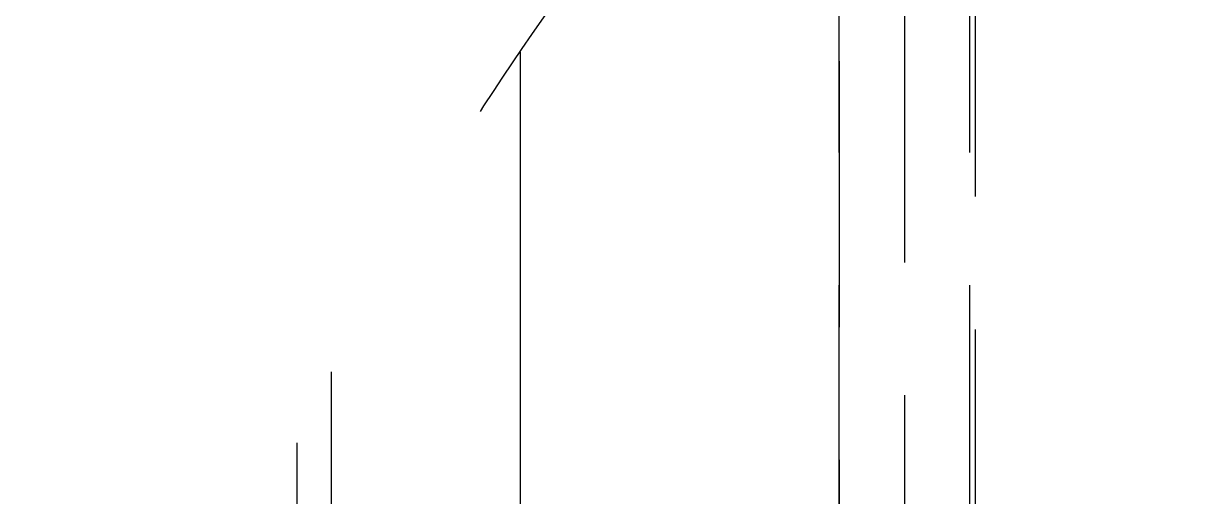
# Model space of a CAD drawing. Header units: metres. Extents: x 0 to 21025, y 0 to 14850.
# Drawn here: x 8203.6 to 8555.2, y 4938.1 to 5079.4 of the extents above; entities that cross this region are included whole.
import ezdxf

# ---------------------------------------------------------------- set-up
doc = ezdxf.new("R2010")
doc.units = ezdxf.units.M
doc.header["$LTSCALE"] = 25
doc.linetypes.add('HIDDEN2', pattern=[4.7625, 3.175, -1.5875])
doc.linetypes.add('PHANTOM', pattern=[63.5, 31.75, -6.35, 6.35, -6.35, 6.35, -6.35])
for name, color, linetype in [('SL1', 8, 'Continuous'), ('SRE', 2, 'PHANTOM'), ('ST1', 7, 'HIDDEN2')]:
    doc.layers.add(name, color=color, linetype=linetype)

msp = doc.modelspace()

# ---------------------------------------------------------------- linework, layer by layer
at = {"layer": 'SL1'}
for p, q in [((8351.843, 5070.827), (8351.843, 4108.748)), ((8285.176, 4954.158), (8285.176, 4225.417))]:
    msp.add_line(p, q, dxfattribs=at)
at = {"layer": 'SRE'}
msp.add_circle((9058.259, 4589.787), 854.648, dxfattribs=at)
at = {"layer": 'ST1'}
for p, q in [((8487.71, 5226.102), (8487.71, 4802.746)), ((8486.043, 4802.746), (8486.043, 5224.604)), ((8466.543, 5206.468), (8466.543, 4802.746)), ((8447.043, 5187.146), (8447.043, 4802.746)), ((8447.043, 4802.746), (8447.043, 5187.146)), ((8295.543, 4802.746), (8295.543, 4975.387))]:
    msp.add_line(p, q, dxfattribs=at)

doc.saveas('drawing.dxf')
